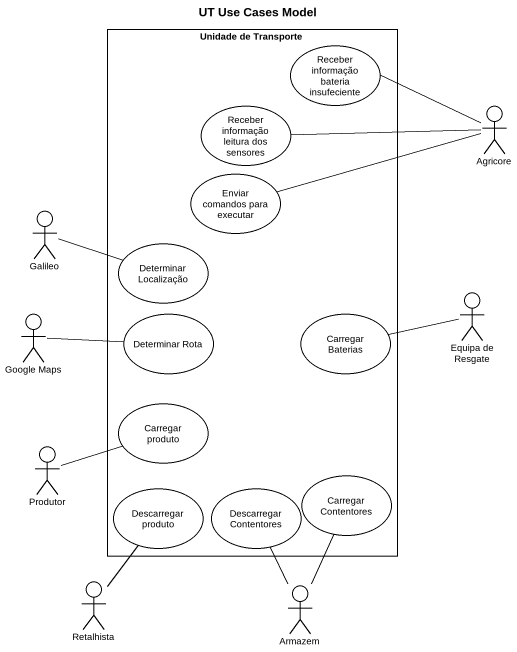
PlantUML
@startuml
title UT Use Cases Model
rectangle "Unidade de Transporte" as Unidade_de_Transporte {
  usecase "Receber informação bateria insufeciente" as Receber_informação_bateria
  usecase "Receber informação leitura dos sensores" as Receber_informação_leitura
  usecase "Enviar comandos para executar" as Enviar_comandos_para
  usecase "Determinar Localização" as Determinar_Localização
  usecase "Determinar Rota" as Determinar_Rota
  usecase "Carregar Baterias" as Carregar_Baterias
  usecase "Carregar produto" as Carregar_produto
  usecase "Carregar Contentores" as Carregar_Contentores
  usecase "Descarregar produto" as Descarregar_produto
  usecase "Descarregar Contentores" as Descarregar_Contentores
}
actor Agricore
actor Galileo
actor "Equipa de Resgate" as Equipa_de_Resgate
actor "Google Maps" as Google_Maps
actor Produtor
actor Retalhista
actor Armazem
Receber_informação_bateria -right- Agricore
Receber_informação_leitura -right- Agricore
Agricore -left- Enviar_comandos_para
Galileo -right- Determinar_Localização
Equipa_de_Resgate -left- Carregar_Baterias
Google_Maps -right- Determinar_Rota
Produtor -right- Carregar_produto
Retalhista -up- Descarregar_produto
Armazem -up- Carregar_Contentores
Armazem -up- Descarregar_Contentores
@enduml
